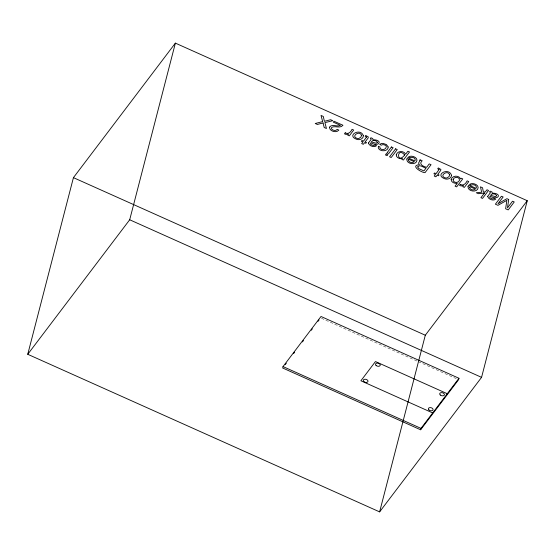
<?xml version="1.0" encoding="UTF-8"?>
<svg xmlns="http://www.w3.org/2000/svg" width="555" height="555" viewBox="0 0 555 555"><rect width="100%" height="100%" fill="white"/><g stroke="black" fill="none" stroke-linecap="round" stroke-linejoin="round"><path stroke-width="0.42" stroke-dasharray="2.77 2.08" d="M321.421 318.251L417.603 361.326M418.394 361.68L456.231 378.628"/><path stroke-width="0.83" d="M27.75 354.291L73.433 177.642L175.38 43.117L527.25 200.709L481.567 377.358L379.62 511.883L27.75 354.291L129.697 219.773L175.38 43.117M283.029 366.584L282.661 368L420.628 429.785L458.596 379.682L458.964 378.274L320.998 316.482L283.029 366.584L420.995 428.377L458.964 378.274M379.62 511.883L425.303 335.227L527.25 200.709M420.628 429.785L420.995 428.377M285.263 364.566L286.304 363.192M293.588 353.584L294.622 352.21M302.426 341.915L303.467 340.541M311.272 330.253L312.312 328.879M318.029 321.324L319.07 319.957M73.433 177.642L425.303 335.227M129.697 219.773L481.567 377.358M447.261 393.71L375.451 361.555L360.889 380.772L432.699 412.934M361.458 135.205L360.972 137.057L359.036 138.396A2.491 1.589 14.5 0 1 357.066 138.368C350.573 136.585 359.404 129.891 361.458 135.205M449.578 174.672L449.092 176.525L447.157 177.864A2.491 1.589 14.5 0 1 445.186 177.836C438.693 176.053 447.524 169.358 449.578 174.672M420.024 160.242L418.567 163.142L419.372 164.717C409.673 165.494 421.911 172.806 425.019 172.66L431.048 164.71L429.237 163.898L426.649 167.305C423.312 166.451 418.241 164.342 422.161 160.728L419.941 159.729L420.024 160.242M453.095 179.667C452.797 182.97 458.562 183.448 459.45 180.403C460.352 176.788 453.754 176.164 453.095 179.667M363.317 135.76C363.414 137.758 361.492 139.291 359.654 139.562A4.502 2.865 14.5 0 1 356.685 139.326C345.834 135.33 360.805 127.428 363.317 135.76M451.437 175.227C451.534 177.225 449.612 178.759 447.774 179.029A4.502 2.865 14.5 0 1 444.805 178.786C433.954 174.797 448.926 166.895 451.437 175.227M396.235 154.831C396.131 157.793 399.919 159.139 402.389 158.57L401.806 159.34L403.395 160.055L409.528 151.966L407.883 151.237L405.643 154.2C403.929 150.454 397.297 150.62 396.235 154.831M388.174 146.985C388.195 152.653 376.956 151.557 378.378 146.277L379.974 146.992L379.96 148.178C381.667 150.793 386.467 149.614 386.329 146.367A2.248 1.436 14.5 0 0 385.42 145.216L382.929 144.543L381.334 145.188L379.745 144.48L380.98 143.696A3.739 2.386 14.5 0 1 383.151 143.433L386.453 144.577L388.174 146.985M451.173 179.459C451.035 182.394 454.822 183.733 457.271 183.275L455.079 186.161L456.675 186.875L462.724 178.89L461.212 178.217L460.65 178.96C459.117 175.075 452.249 175.262 451.173 179.459M408.529 159.889C408.418 162.483 412.629 163.406 414.21 161.671L408.792 159.243L408.529 159.889M469.69 187.285C469.579 189.879 473.79 190.802 475.378 189.061L469.96 186.64L469.69 187.285M368.458 143.003C368.957 145.896 374.285 147.935 376.561 145.701L375.027 145.015L373.675 145.556L371.989 145.112L370.456 144.12L370.796 142.808C379.44 147.623 383.304 139.784 372.946 139.714L372.773 138.563L370.906 137.737L370.365 138.459L371.219 139.243L368.458 143.003M487.678 196.394C488.178 199.294 493.506 201.333 495.781 199.092L494.248 198.412L492.895 198.954L491.21 198.51L489.677 197.518L490.016 196.199C498.661 201.021 502.525 193.182 492.167 193.112L491.994 191.954L490.127 191.128L489.586 191.85L490.44 192.641L487.678 196.394M417.735 166.909L418.678 168.526L423.909 170.926L425.969 168.207C423.77 167.811 419.608 163.822 417.735 166.909M508.713 199.488L507.471 207.924L512.515 201.194L514.242 201.964L508.213 209.922L505.619 208.763L506.875 200.313L497.96 205.329L495.393 204.178L501.422 196.227L503.142 196.997L498.022 203.692L506.923 198.69L508.713 199.488M404.685 154.977C396.437 165.362 396.659 145.868 404.685 154.977M329.538 127.137C329.164 131.271 336.441 133.297 338.848 130.113L337.176 129.37C335.761 131.271 332.764 130.494 331.515 128.822L331.647 127.442C335.026 125.319 340.048 128.913 342.955 125.257L334.006 121.247L333.305 122.162L340.43 125.354C337.135 127.199 332.015 123.585 329.538 127.137M406.87 159.056C406.295 163.524 413.988 165.293 416.451 161.907C419.032 157.648 411.421 154.658 408.418 157.01L410.027 157.731C411.817 156.704 415.362 157.62 415.251 160.034L414.842 160.915L407.696 157.717L406.87 159.056M468.038 186.452C467.463 190.92 475.149 192.689 477.612 189.297C480.193 185.044 472.583 182.047 469.579 184.399L471.188 185.12C472.985 184.1 476.523 185.016 476.412 187.424L476.01 188.311L468.857 185.106L468.038 186.452M366.48 137.085L363.511 141.157L361.95 140.464L361.347 141.261L362.908 141.955L361.68 143.578L363.338 144.321L364.559 142.697L365.884 143.287L366.487 142.496L365.162 141.9L368.076 138.063L368.353 136.974L365.745 135.462L365.162 136.225L366.48 137.085M377.386 142.233L376.678 143.072L375.86 143.148L371.371 141.934C372.46 139.562 376.401 140.186 377.386 142.233M439.047 169.58L436.07 173.659L434.516 172.966L433.913 173.757L435.467 174.457L434.246 176.074L435.897 176.816L437.125 175.2L438.45 175.789L439.054 174.992L437.728 174.402L440.642 170.565L440.92 169.469L438.311 167.957L437.728 168.727L439.047 169.58M496.607 195.631L495.899 196.463L495.081 196.539L490.599 195.332C491.681 192.96 495.622 193.584 496.607 195.631M345.245 132.805L344.468 133.838L345.973 134.407L348.491 134.157L347.735 135.163L349.289 135.857L353.688 130.057L352.043 129.322C350.92 131.889 348.089 134.844 345.245 132.805M386.266 153.825L385.434 154.935L387.099 155.678L387.938 154.574L386.266 153.825M391.462 146.978L387.085 152.75L388.75 153.499L393.127 147.72L391.462 146.978M395.59 148.823L389.554 156.781L391.199 157.516L397.227 149.559L395.59 148.823M460.324 184.35L459.547 185.377L461.045 185.946L463.571 185.696L462.808 186.702L464.368 187.396L468.76 181.596L467.123 180.861C465.992 183.427 463.161 186.383 460.324 184.35M484.439 193.084L480.935 197.705L482.517 198.412L488.546 190.455L486.971 189.748L485.32 191.926L483.377 192.058L482.552 187.77L480.457 186.834L481.65 192.231L476.273 192.731L478.361 193.667L484.439 193.084M323.079 122.932L317.384 124.459L315.226 123.487L322.656 121.621L321.04 115.433L323.287 116.446L324.411 121.33L330.6 119.72L332.785 120.699L324.904 122.627L326.451 128.517L324.189 127.504L323.079 122.932M428.96 409.978A2.407 1.533 14.5 0 0 432.962 410.02A2.407 1.533 14.5 0 0 430.229 407.592A2.407 1.533 14.5 0 0 428.96 409.978M440.295 395.014A2.407 1.533 14.5 0 0 444.305 395.056A2.407 1.533 14.5 0 0 441.572 392.628A2.407 1.533 14.5 0 0 440.295 395.014M376.117 365.481A2.407 1.533 14.5 0 0 380.119 365.523A2.407 1.533 14.5 0 0 377.393 363.095A2.407 1.533 14.5 0 0 376.117 365.481M363.879 381.618A2.407 1.533 14.5 0 0 367.889 381.66A2.407 1.533 14.5 0 0 365.155 379.238A2.407 1.533 14.5 0 0 363.879 381.618"/></g></svg>
